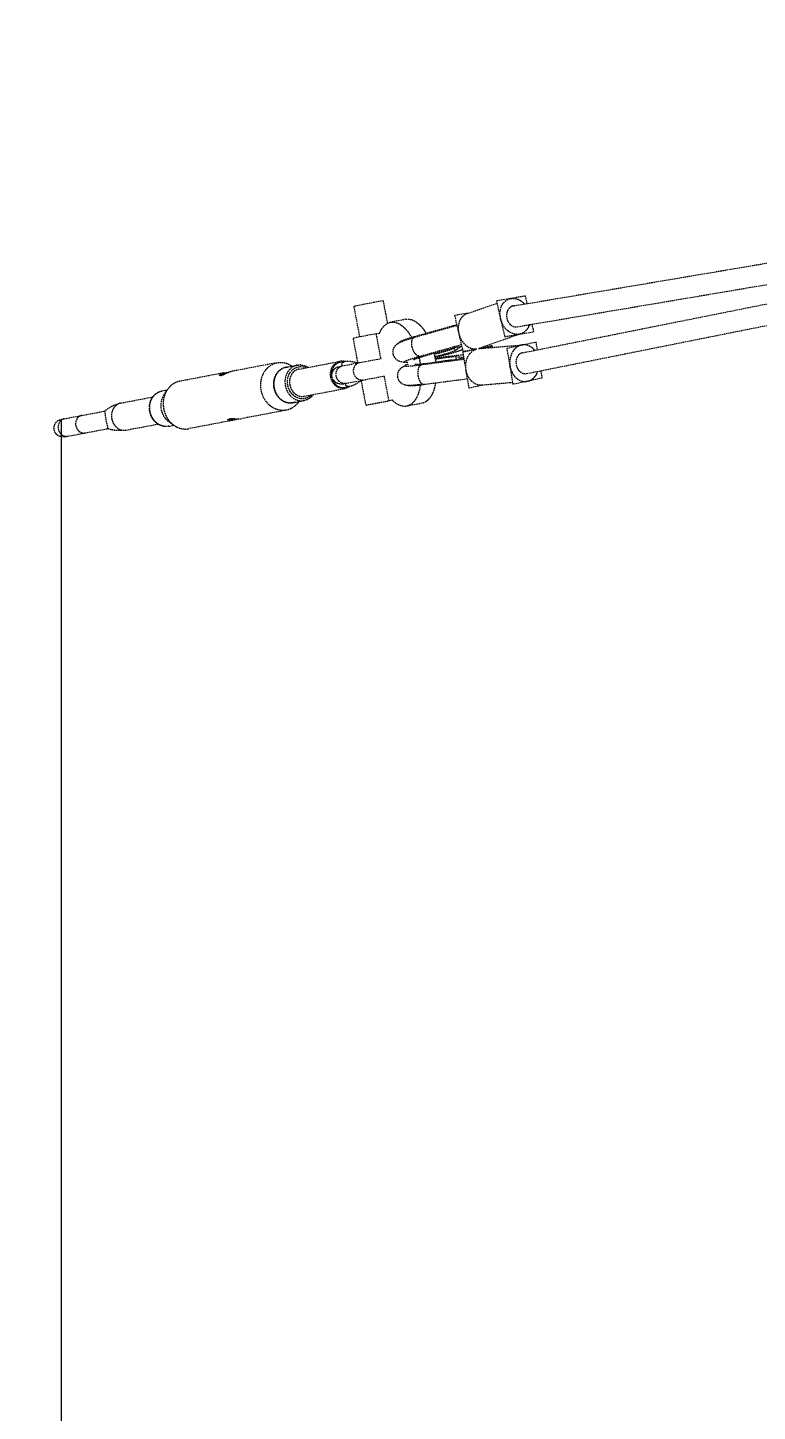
# Model space of a CAD drawing. Header units: millimetres. Extents: x -6347 to 5606, y -5931 to 5534.
# Drawn here: x -3519 to -2863, y -3395 to -2152 of the extents above; entities that cross this region are included whole.
import ezdxf

# ---------------------------------------------------------------- set-up
doc = ezdxf.new("R2010")
doc.units = ezdxf.units.MM
doc.linetypes.add('HIDDEN', pattern=[1.905, 1.27, -0.635])
for name, color, linetype in [('DIKOM_ЗОНА', 90, 'Continuous'), ('DIKOM_ОБЪЕКТ', 7, 'Continuous'), ('DIKOM_РАЗМЕР_ЗОНА', 7, 'Continuous'), ('DIKOM_РАЗМЕР_ОБЪЕКТА', 7, 'Continuous')]:
    doc.layers.add(name, color=color, linetype=linetype)
doc.styles.add('style1', font='arialbd.ttf', dxfattribs={"width": 0.8})
doc.dimstyles.new('1-50', dxfattribs={"dimtxt": 300, "dimasz": 200, "dimexe": 100, "dimexo": 0, "dimgap": 100, "dimtad": 1, "dimtxsty": 'style1', "dimcen": 200, "dimclrd": 7, "dimclre": 7, "dimclrt": 7, "dimadec": 1, "dimazin": 2, "dimtfac": 1, "dimtmove": 0, "dimatfit": 2, "dimfxl": 0, "dimlwd": 25, "dimlwe": 18, "dimarcsym": 0})

# ---------------------------------------------------------------- blocks, each defined once
blk = doc.blocks.new('*D0')
at = {"layer": 'Defpoints', "color": 0, "transparency": 16777216}
for p in [(-3488.6, -2503.9), (4111.4, -2503.9), (4111.4, -3982.7)]:
    blk.add_point(p, dxfattribs=at)
at = {"layer": 'DIKOM_РАЗМЕР_ОБЪЕКТА', "color": 7, "lineweight": 18, "transparency": 16777216}
for p, q in [((-3488.6, -2503.9), (-3488.6, -4082.7)), ((4111.4, -2503.9), (4111.4, -4082.7))]:
    blk.add_line(p, q, dxfattribs=at)
at = {"layer": 'DIKOM_РАЗМЕР_ОБЪЕКТА', "color": 7, "lineweight": 25, "transparency": 16777216}
blk.add_line((-3288.6, -3982.7), (3911.4, -3982.7), dxfattribs=at)
at = {"layer": 'DIKOM_РАЗМЕР_ОБЪЕКТА', "color": 7, "transparency": 16777216}
for points in [[(-3288.6, -3949.3), (-3288.6, -4016), (-3488.6, -3982.7)], [(3911.4, -3949.3), (3911.4, -4016), (4111.4, -3982.7)]]:
    blk.add_solid(points, dxfattribs=at)
at = {"layer": 'DIKOM_РАЗМЕР_ОБЪЕКТА', "color": 7, "transparency": 16777216, "insert": (275.1, -3652.9), "char_height": 300, "attachment_point": 5, "style": 'style1'}
blk.add_mtext('{\\fArial|b0|i0|c204|p34;\\H1.5x;7600}', dxfattribs=at)
blk = doc.blocks.new('*D1')
at = {"layer": 'Defpoints', "color": 0, "transparency": 16777216}
for p in [(-3966.8, 4036.4), (-2434.4, 4036.4), (-2443.9, -3563.6)]:
    blk.add_point(p, dxfattribs=at)
at = {"layer": 'DIKOM_РАЗМЕР_ОБЪЕКТА', "color": 7, "lineweight": 18, "transparency": 16777216}
for p, q in [((-2434.4, 4036.4), (-4066.8, 4036.4)), ((-2443.9, -3563.6), (-4066.8, -3563.6))]:
    blk.add_line(p, q, dxfattribs=at)
at = {"layer": 'DIKOM_РАЗМЕР_ОБЪЕКТА', "color": 7, "lineweight": 25, "transparency": 16777216}
blk.add_line((-3966.8, -3363.6), (-3966.8, 3836.4), dxfattribs=at)
at = {"layer": 'DIKOM_РАЗМЕР_ОБЪЕКТА', "color": 7, "transparency": 16777216}
for points in [[(-4000.2, 3836.4), (-3933.5, 3836.4), (-3966.8, 4036.4)], [(-4000.2, -3363.6), (-3933.5, -3363.6), (-3966.8, -3563.6)]]:
    blk.add_solid(points, dxfattribs=at)
at = {"layer": 'DIKOM_РАЗМЕР_ОБЪЕКТА', "color": 7, "transparency": 16777216, "insert": (-4296.6, 234), "char_height": 300, "attachment_point": 5, "rotation": 90, "style": 'style1'}
blk.add_mtext('{\\fArial|b0|i0|c204|p34;\\H1.5x;7600}', dxfattribs=at)
blk = doc.blocks.new('*D2')
at = {"layer": 'Defpoints', "color": 0, "transparency": 16777216}
for p in [(-2990.7, 5534.4), (-5782.2, -5057.7), (-2990.7, -5057.7)]:
    blk.add_point(p, dxfattribs=at)
at = {"layer": 'DIKOM_РАЗМЕР_ЗОНА', "color": 7, "lineweight": 18, "transparency": 16777216}
for p, q in [((-2990.7, 5534.4), (-5882.2, 5534.4)), ((-2990.7, -5057.7), (-5882.2, -5057.7))]:
    blk.add_line(p, q, dxfattribs=at)
at = {"layer": 'DIKOM_РАЗМЕР_ЗОНА', "color": 7, "lineweight": 25, "transparency": 16777216}
blk.add_line((-5782.2, 5334.4), (-5782.2, -4857.7), dxfattribs=at)
at = {"layer": 'DIKOM_РАЗМЕР_ЗОНА', "color": 7, "transparency": 16777216}
for points in [[(-5815.6, 5334.4), (-5748.9, 5334.4), (-5782.2, 5534.4)], [(-5815.6, -4857.7), (-5748.9, -4857.7), (-5782.2, -5057.7)]]:
    blk.add_solid(points, dxfattribs=at)
at = {"layer": 'DIKOM_РАЗМЕР_ЗОНА', "color": 7, "transparency": 16777216, "insert": (-6112, 238.4), "char_height": 300, "attachment_point": 5, "rotation": 90, "style": 'style1'}
blk.add_mtext('{\\fArial|b0|i0|c204|p34;\\H1.5x;10600}', dxfattribs=at)
blk = doc.blocks.new('*D3')
at = {"layer": 'Defpoints', "color": 0, "transparency": 16777216}
for p in [(-4990.7, -3057.7), (5606.2, -3057.7), (-4990.7, -5831.4)]:
    blk.add_point(p, dxfattribs=at)
at = {"layer": 'DIKOM_РАЗМЕР_ЗОНА', "color": 7, "lineweight": 18, "transparency": 16777216}
for p, q in [((-4990.7, -3057.7), (-4990.7, -5931.4)), ((5606.2, -3057.7), (5606.2, -5931.4))]:
    blk.add_line(p, q, dxfattribs=at)
at = {"layer": 'DIKOM_РАЗМЕР_ЗОНА', "color": 7, "lineweight": 25, "transparency": 16777216}
blk.add_line((5406.2, -5831.4), (-4790.7, -5831.4), dxfattribs=at)
at = {"layer": 'DIKOM_РАЗМЕР_ЗОНА', "color": 7, "transparency": 16777216}
for points in [[(-4790.7, -5798.1), (-4790.7, -5864.7), (-4990.7, -5831.4)], [(5406.2, -5798.1), (5406.2, -5864.7), (5606.2, -5831.4)]]:
    blk.add_solid(points, dxfattribs=at)
at = {"layer": 'DIKOM_РАЗМЕР_ЗОНА', "color": 7, "transparency": 16777216, "insert": (307.7, -5501.6), "char_height": 300, "attachment_point": 5, "style": 'style1'}
blk.add_mtext('{\\fArial|b0|i0|c204|p34;\\H1.5x;10600}', dxfattribs=at)

msp = doc.modelspace()

# ---------------------------------------------------------------- linework, layer by layer
at = {"layer": 'DIKOM_ЗОНА', "color": 3, "lineweight": 15}
msp.add_lwpolyline([(3606.162, 5534.428), (-2990.749, 5534.428, 0.41421356), (-4990.749, 3534.428), (-4990.749, -3057.651, 0.41421356), (-2990.749, -5057.651), (3606.162, -5057.651, 0.41421356), (5606.162, -3057.651), (5606.162, 3534.428, 0.41421356)], format="xyb", close=True, dxfattribs=at)
at = {"layer": 'DIKOM_ОБЪЕКТ', "color": 7, "linetype": 'HIDDEN', "lineweight": 15}
for p, q in [((-3082.384, -2402.027), (-2227.772, -2257.642)), ((-3078.881, -2420.717), (-2233.37, -2277.869)), ((-3073.889, -2444.081), (-2300.886, -2289.276)), ((-3070.488, -2462.789), (-2224.289, -2293.326)), ((-3199.463, -2397.431), (-3223.771, -2402.055)), ((-3199.463, -2397.431), (-3195.597, -2417.753)), ((-3071.432, -2393.136), (-3097.607, -2397.544)), ((-3097.607, -2397.544), (-3093.881, -2413.603)), ((-3069.866, -2399.913), (-3071.432, -2393.136)), ((-3220.29, -2429.862), (-3225.516, -2402.387)), ((-3122.966, -2408.609), (-3135.214, -2410.672)), ((-3135.214, -2410.672), (-3131.488, -2426.732)), ((-3123.856, -2408.92), (-3097.132, -2399.591)), ((-3178.933, -2414.074), (-3192.402, -2416.636)), ((-3133.278, -2419.019), (-3171.358, -2429.779)), ((-3171.249, -2430.219), (-3133.176, -2419.458)), ((-3093.881, -2413.603), (-3090.168, -2429.665)), ((-3063.994, -2425.257), (-3065.569, -2418.468)), ((-3221.985, -2453.205), (-3226.211, -2430.988)), ((-3205.559, -2427.059), (-3226.209, -2430.988)), ((-3205.559, -2427.059), (-3202.584, -2426.493)), ((-3201.331, -2449.282), (-3205.559, -2427.059)), ((-3171.255, -2430.221), (-3171.358, -2429.779)), ((-3131.488, -2426.732), (-3127.776, -2442.793)), ((-3076.242, -2427.32), (-3112.95, -2440.134)), ((-3101.602, -2438.385), (-3102.077, -2436.338)), ((-3090.168, -2429.665), (-3063.994, -2425.257)), ((-3088.048, -2439.976), (-3062.116, -2434.396)), ((-3062.116, -2434.396), (-3060.931, -2441.486)), ((-3167.266, -2447.439), (-3167.368, -2446.999)), ((-3167.266, -2447.439), (-3129.189, -2436.682)), ((-3162.367, -2446.945), (-3134.634, -2439.221)), ((-3135.524, -2439.813), (-3134.941, -2442.326)), ((-3134.636, -2439.217), (-3135.523, -2439.812)), ((-3128.868, -2438.249), (-3134.941, -2442.326)), ((-3134.634, -2439.22), (-3128.868, -2438.249)), ((-3133.482, -2449.948), (-3133.846, -2447.775)), ((-3126.783, -2448.588), (-3133.846, -2447.775)), ((-3132.495, -2449.817), (-3126.783, -2448.588)), ((-3127.776, -2442.793), (-3115.414, -2440.712)), ((-3127.634, -2443.304), (-3115.442, -2440.681)), ((-3124.899, -2459.585), (-3127.634, -2443.304)), ((-3113.325, -2440.322), (-3074.48, -2437.056)), ((-3112.948, -2440.144), (-3101.702, -2437.724)), ((-3112.882, -2440.285), (-3101.602, -2438.385)), ((-3101.702, -2437.724), (-3101.435, -2439.323)), ((-3085.313, -2456.257), (-3088.048, -2439.976)), ((-3294.912, -2453.138), (-3334.259, -2460.623)), ((-3286.536, -2457.154), (-3276.521, -2455.249)), ((-3281.203, -2456.118), (-3281.18, -2456.135)), ((-3275.001, -2458.816), (-3238.169, -2451.809)), ((-3238.881, -2456.426), (-3236.487, -2455.97)), ((-3233.638, -2451.867), (-3238, -2452.696)), ((-3236.183, -2455.912), (-3220.774, -2452.981)), ((-3220.47, -2452.923), (-3201.01, -2449.221)), ((-3179.905, -2455.888), (-3179.928, -2455.75)), ((-3165.757, -2454.895), (-3126.547, -2449.775)), ((-3165.757, -2454.895), (-3165.682, -2455.341)), ((-3161.017, -2453.621), (-3132.495, -2449.817)), ((-3122.178, -2475.869), (-3124.899, -2459.585)), ((-3082.592, -2472.54), (-3085.313, -2456.257)), ((-3057.788, -2460.246), (-3056.661, -2466.961)), ((-3342.738, -2462.236), (-3382.136, -2469.73)), ((-3235.891, -2472.138), (-3233.498, -2471.683)), ((-3233.194, -2471.625), (-3217.785, -2468.694)), ((-3214.767, -2491.147), (-3218.993, -2468.93)), ((-3217.481, -2468.636), (-3198.021, -2464.934)), ((-3194.114, -2487.219), (-3198.342, -2464.995)), ((-3176.929, -2473.651), (-3176.952, -2473.512)), ((-3162.835, -2472.35), (-3162.76, -2472.8)), ((-3123.546, -2467.682), (-3162.76, -2472.8)), ((-3109.815, -2473.208), (-3122.178, -2475.869)), ((-3082.859, -2470.942), (-3110.555, -2473.271)), ((-3056.661, -2466.961), (-3082.592, -2472.54)), ((-3434.994, -2489.251), (-3406.349, -2483.802)), ((-3398.058, -2478.369), (-3393.399, -2477.482)), ((-3396.497, -2482.172), (-3393.741, -2478.001)), ((-3270.367, -2483.177), (-3233.535, -2476.171)), ((-3229.341, -2474.454), (-3233.703, -2475.284)), ((-3470.204, -2500.43), (-3449.542, -2496.5)), ((-3438.786, -2490.892), (-3439.429, -2491.014)), ((-3286.802, -2495.77), (-3326.149, -2503.255)), ((-3280.486, -2488.959), (-3270.471, -2487.054)), ((-3275.129, -2487.94), (-3275.145, -2487.964)), ((-3191.14, -2486.653), (-3194.114, -2487.219)), ((-3164.58, -2489.521), (-3178.05, -2492.083)), ((-3488.614, -2503.932), (-3486.22, -2503.477)), ((-3485.917, -2503.419), (-3470.507, -2500.488)), ((-3430.36, -2513.613), (-3401.714, -2508.164)), ((-3392.007, -2510.174), (-3387.349, -2509.288)), ((-3387.858, -2508.931), (-3391.952, -2506.063)), ((-3334.627, -2504.868), (-3374.026, -2512.363)), ((-3485.625, -2519.645), (-3483.231, -2519.19)), ((-3482.928, -2519.132), (-3467.518, -2516.201)), ((-3467.215, -2516.143), (-3446.553, -2512.213)), ((-3434.497, -2513.481), (-3435.132, -2513.602))]:
    msp.add_line(p, q, dxfattribs=at)
for centre, radius, start, end in [((-3116.434, -2430.184), 10.542, 285.212303, 289.295332), ((-3274.244, -2467.432), 12.398, 85.603872, 88.706767), ((-3236.415, -2461.136), 9.498, 75.466689, 100.648224), ((-3272.827, -2474.885), 12.398, 292.834656, 295.937551)]:
    msp.add_arc(centre, radius, start, end, dxfattribs=at)
for points, weights, degree, knots in [([(-3093.881, -2413.603), (-3097.598, -2397.551), (-3084.518, -2395.348), (-3077.756, -2394.209), (-3072.279, -2400.32)], [1, 0.707106781187, 1, 0.823650973191, 0.859659059889], 2, [62.83185307, 62.83185307, 62.83185307, 94.24777961, 94.24777961, 113.16309657, 113.16309657, 113.16309657]), ([(-3082.384, -2402.027), (-3089.908, -2403.299), (-3088.324, -2412.672), (-3086.741, -2422.045), (-3079.217, -2420.774)], [1, 0.707106781187, 1, 0.707106781187, 1], 2, [0, 0, 0, 18.06415776, 18.06415776, 36.12831552, 36.12831552, 36.12831552]), ([(-3202.584, -2426.493), (-3195.949, -2410.617), (-3183.507, -2419.033), (-3178.158, -2422.65), (-3173.779, -2430.475)], [1, 0.850077139573, 1, 0.929527915448, 0.925307431045], 2, [-249.0075652, -249.0075652, -249.0075652, -197.47427793, -197.47427793, -173.25076614, -173.25076614, -173.25076614]), ([(-3178.933, -2414.074), (-3174.504, -2413.234), (-3169.788, -2416.423), (-3164.846, -2419.766), (-3160.694, -2426.765)], [0.927060895284, 0.937351019244, 1, 0.93453949518, 0.926242756834], 2, [-219.00873847, -219.00873847, -219.00873847, -197.47427793, -197.47427793, -174.97340655, -174.97340655, -174.97340655]), ([(-3067.975, -2418.875), (-3070.315, -2426.314), (-3077.083, -2427.453), (-3090.164, -2429.656), (-3093.881, -2413.603)], [0.85972093963, 0.823499827663, 1, 0.707106781187, 1], 2, [12.4843976, 12.4843976, 12.4843976, 31.41592654, 31.41592654, 62.83185307, 62.83185307, 62.83185307]), ([(-3190.27, -2445.498), (-3190.664, -2443.794), (-3190.552, -2442.05), (-3189.946, -2440.41), (-3189.728, -2439.82), (-3189.45, -2439.256), (-3189.115, -2438.724), (-3188.854, -2438.307), (-3188.244, -2437.485), (-3186.643, -2435.943), (-3184.46, -2434.692), (-3181.729, -2433.553), (-3177.531, -2432.042), (-3174.003, -2430.999), (-3171.423, -2430.268)], [1, 0.972070519493, 0.972070519493, 1, 0.996408190581, 0.996408190581, 1, 1, 1, 1, 1, 1, 1, 1, 1], 3, [0, 0, 0, 0, 5.17068849, 5.17068849, 5.17068849, 7.0534235, 7.0534235, 7.0534235, 8.52333267, 10.12956331, 13.67489057, 16.02053896, 19.01050348, 27.0536238, 27.0536238, 27.0536238, 27.0536238]), ([(-3171.358, -2429.779), (-3184.031, -2433.343), (-3184.648, -2434.749), (-3184.681, -2434.818), (-3184.667, -2434.893)], [1, 0.88011542477, 1, 0.949152553907, 1], 2, [0, 0, 0, 33.6395838, 33.6395838, 33.78805579, 33.78805579, 33.78805579]), ([(-3180.567, -2452.583), (-3180.862, -2452.577), (-3181.161, -2452.564), (-3182.153, -2452.491), (-3182.916, -2452.398), (-3184.611, -2451.915), (-3185.429, -2451.586), (-3186.255, -2451.074), (-3188.312, -2449.809), (-3189.723, -2447.849), (-3190.27, -2445.498)], [1, 1, 1, 1, 1, 1, 1, 1, 0.948638570294, 0.948638570294, 1], 3, [18.18604582, 18.18604582, 18.18604582, 18.18604582, 19.80310711, 19.80310711, 23.65611016, 23.65611016, 26.89889657, 26.89889657, 26.89889657, 33.95254992, 33.95254992, 33.95254992, 33.95254992]), ([(-3177.299, -2452.871), (-3180.871, -2453.125), (-3180.557, -2452.409), (-3179.94, -2451.003), (-3167.266, -2447.439)], [0.940466472257, 0.935107762448, 1, 0.880115424696, 1], 2, [82.71000472, 82.71000472, 82.71000472, 100.9187514, 100.9187514, 134.5583352, 134.5583352, 134.5583352]), ([(-3171.788, -2450.507), (-3171.79, -2450.452), (-3171.761, -2450.404), (-3171.215, -2449.409), (-3162.367, -2446.945)], [1, 0.957564741868, 1, 0.877289544061, 1], 2, [0, 0, 0, 0.10712226, 0.10712226, 23.21934505, 23.21934505, 23.21934505]), ([(-3167.125, -2448.369), (-3166.852, -2449.59), (-3166.618, -2450.82), (-3166.296, -2452.512), (-3166.05, -2454.216)], [1, 0.999866918984, 1, 0.999747348381, 1], 2, [0, 0, 0, 2.50243587, 2.50243587, 5.94617223, 5.94617223, 5.94617223]), ([(-3153.694, -2444.529), (-3153.251, -2446.36), (-3152.9, -2448.21), (-3152.498, -2450.319), (-3152.216, -2452.447)], [1, 0.999697527375, 1, 0.999606292502, 1], 2, [0, 0, 0, 3.76607677, 3.76607677, 8.0587321, 8.0587321, 8.0587321]), ([(-3153.525, -2445.241), (-3150.207, -2444.476), (-3146.914, -2443.609), (-3137.459, -2441.113), (-3135.523, -2439.812)], [1, 0.999882362294, 1, 0.877289544061, 1], 2, [0, 0, 0, 6.81001773, 6.81001773, 29.92224051, 29.92224051, 29.92224051]), ([(-3134.941, -2442.326), (-3136.879, -2443.627), (-3146.333, -2446.122), (-3149.647, -2446.995), (-3152.986, -2447.764)], [1, 0.877289544061, 1, 0.999881004319, 1], 2, [-118.74503737, -118.74503737, -118.74503737, -95.63281459, -95.63281459, -88.78068337, -88.78068337, -88.78068337]), ([(-3128.101, -2441.387), (-3132.69, -2443.341), (-3143.389, -2446.152), (-3148.101, -2447.387), (-3152.848, -2448.482)], [0.96122019767, 0.904441314684, 1, 0.999889771302, 1], 2, [6.82583904, 6.82583904, 6.82583904, 33.6395838, 33.6395838, 43.38186882, 43.38186882, 43.38186882]), ([(-3127.152, -2446.171), (-3132.107, -2446.336), (-3143.038, -2447.918), (-3147.867, -2448.619), (-3152.678, -2449.429)], [0.961094151977, 0.90454754035, 1, 0.999936668219, 1], 2, [6.85564594, 6.85564594, 6.85564594, 33.6395838, 33.6395838, 43.39688796, 43.39688796, 43.39688796]), ([(-3133.846, -2447.775), (-3136.099, -2447.516), (-3145.776, -2448.908), (-3149.187, -2449.4), (-3152.585, -2449.973)], [1, 0.877289544061, 1, 0.999931093529, 1], 2, [-118.74503737, -118.74503737, -118.74503737, -95.63281459, -95.63281459, -88.73997505, -88.73997505, -88.73997505]), ([(-3063.224, -2441.945), (-3068.268, -2435.728), (-3075.081, -2437.194), (-3088.04, -2439.982), (-3085.313, -2456.257)], [0.860710725622, 0.821177976352, 1, 0.707106781187, 1], 2, [12.23535424, 12.23535424, 12.23535424, 31.41592654, 31.41592654, 62.83185307, 62.83185307, 62.83185307]), ([(-3074.221, -2444.147), (-3081.676, -2445.64), (-3079.81, -2454.961), (-3077.943, -2464.282), (-3070.488, -2462.789)], [1, 0.707106781187, 1, 0.707106781187, 1], 2, [0, 0, 0, 18.06415776, 18.06415776, 36.12831552, 36.12831552, 36.12831552]), ([(-3308.908, -2477.888), (-3312.963, -2456.571), (-3294.502, -2453.06), (-3287.477, -2451.723), (-3281.203, -2456.118)], [1, 0.707106781187, 1, 0.863827374568, 0.854274163489], 2, [0, 0, 0, 41.23323864, 41.23323864, 60.40349593, 60.40349593, 60.40349593]), ([(-3297.36, -2475.691), (-3300.402, -2459.7), (-3286.553, -2457.065), (-3285.822, -2456.926), (-3285.08, -2456.877)], [1, 0.707106781187, 1, 0.998154350877, 1], 2, [61.86562429, 61.86562429, 61.86562429, 92.79843643, 92.79843643, 94.28453104, 94.28453104, 94.28453104]), ([(-3285.049, -2473.349), (-3287.766, -2459.071), (-3275.4, -2456.718), (-3271.918, -2456.056), (-3268.549, -2457.589)], [1, 0.707106781187, 1, 0.895551698424, 0.865597765453], 2, [55.23942473, 55.23942473, 55.23942473, 82.8591371, 82.8591371, 92.7085698, 92.7085698, 92.7085698]), ([(-3276.521, -2455.249), (-3273.781, -2454.732), (-3271.076, -2455.404), (-3268.789, -2455.973), (-3266.814, -2457.259)], [1, 0.977005857714, 1, 0.986137143331, 1], 2, [0, 0, 0, 5.4899448, 5.4899448, 10.15914723, 10.15914723, 10.15914723]), ([(-3235.891, -2472.138), (-3239.146, -2472.757), (-3241.885, -2470.894), (-3244.623, -2469.031), (-3245.242, -2465.777), (-3245.862, -2462.522), (-3243.998, -2459.783), (-3242.135, -2457.045), (-3238.881, -2456.426)], [1, 0.923879494101, 1, 0.923879532511, 1, 0.923879532511, 1, 0.92387943603, 1], 2, [0, 0, 0, 6.28108417, 6.28108417, 12.56216826, 12.56216826, 18.84325234, 18.84325234, 25.12433664, 25.12433664, 25.12433664]), ([(-3236.028, -2455.883), (-3237.54, -2452.609), (-3233.397, -2451.821), (-3229.255, -2451.033), (-3221.983, -2453.208)], [0.99574735256, 0.918814808761, 1, 0.918858226113, 0.99566511187], 2, [-3.94063436, -3.94063436, -3.94063436, -3.14159265, -3.14159265, -2.34297827, -2.34297827, -2.34297827]), ([(-3186.173, -2465.997), (-3186.565, -2463.65), (-3186.025, -2461.333), (-3184.636, -2459.4), (-3184.507, -2459.22), (-3184.213, -2458.839), (-3183.562, -2458.126), (-3182.217, -2456.962), (-3180.857, -2456.266), (-3179.905, -2455.888)], [1, 0.948894314775, 0.948894314775, 1, 1, 1, 1, 1, 1, 1], 3, [0, 0, 0, 0, 6.95215029, 6.95215029, 6.95215029, 7.61890846, 8.39066015, 9.85344997, 12.93009726, 12.93009726, 12.93009726, 12.93009726]), ([(-3177.14, -2454.499), (-3180.385, -2455.463), (-3179.86, -2455.844), (-3178.803, -2456.611), (-3165.757, -2454.895)], [0.940249165869, 0.936670063901, 1, 0.880115424696, 1], 2, [83.14838614, 83.14838614, 83.14838614, 100.9187514, 100.9187514, 134.5583352, 134.5583352, 134.5583352]), ([(-3149.268, -2452.049), (-3147.31, -2451.738), (-3145.347, -2451.456), (-3141.501, -2450.889), (-3137.632, -2450.502)], [1, 0.999975095848, 1, 0.999731288833, 1], 2, [0, 0, 0, 3.96566142, 3.96566142, 11.74086274, 11.74086274, 11.74086274]), ([(-3085.313, -2456.257), (-3082.587, -2472.531), (-3069.628, -2469.742), (-3063.004, -2468.317), (-3060.253, -2460.74)], [1, 0.707106781187, 1, 0.825266909141, 0.859016986071], 2, [62.83185307, 62.83185307, 62.83185307, 94.24777961, 94.24777961, 112.98977018, 112.98977018, 112.98977018]), ([(-3345.538, -2464.451), (-3345.542, -2464.45), (-3345.544, -2464.449), (-3345.544, -2464.449), (-3345.277, -2464.454), (-3345.011, -2464.42), (-3344.754, -2464.347), (-3344.112, -2464.17), (-3343.484, -2463.952), (-3342.871, -2463.692), (-3342.309, -2463.463), (-3341.749, -2463.228), (-3341.191, -2462.988)], [1, 1, 1, 1, 0.992819127978, 0.992819127978, 1, 0.998575714599, 0.998575714599, 1, 0.999970758158, 0.999970758158, 1], 3, [0.21167438, 0.21167438, 0.21167438, 0.21167438, 0.42334875, 0.42334875, 0.42334875, 1.22338233, 1.22338233, 1.22338233, 3.21857325, 3.21857325, 3.21857325, 5.04029233, 5.04029233, 5.04029233, 5.04029233]), ([(-3342.44, -2462.179), (-3342.281, -2462.148), (-3342.112, -2462.118), (-3341.95, -2462.091), (-3341.711, -2462.052), (-3341.458, -2462.016), (-3341.209, -2461.985), (-3340.709, -2461.923), (-3340.208, -2461.877), (-3339.706, -2461.846), (-3339.215, -2461.816), (-3338.724, -2461.797), (-3338.232, -2461.789)], [1, 1, 1, 1, 1, 1, 1, 0.99969094351, 0.99969094351, 1, 0.999843080049, 0.999843080049, 1], 3, [0.06385259, 0.06385259, 0.06385259, 0.06385259, 0.62432864, 0.62432864, 0.62432864, 1.43844419, 1.43844419, 1.43844419, 2.94830183, 2.94830183, 2.94830183, 4.42261302, 4.42261302, 4.42261302, 4.42261302]), ([(-3263.915, -2481.95), (-3266.486, -2484.613), (-3269.968, -2485.275), (-3282.333, -2487.628), (-3285.049, -2473.349)], [0.865597765457, 0.89555169843, 1, 0.707106781187, 1], 2, [128.24912914, 128.24912914, 128.24912914, 138.09856184, 138.09856184, 165.7182742, 165.7182742, 165.7182742]), ([(-3229.743, -2474.53), (-3231.455, -2475.775), (-3233.534, -2476.175), (-3244.086, -2478.182), (-3246.404, -2465.997)], [1, 0.976040742694, 1, 0.707106781187, 1], 2, [0, 0, 0, 4.16553128, 4.16553128, 27.72747618, 27.72747618, 27.72747618]), ([(-3218.992, -2468.927), (-3224.958, -2473.62), (-3229.1, -2474.408), (-3233.243, -2475.196), (-3233.039, -2471.596)], [0.995669931378, 0.918855680071, 1, 0.918814808733, 0.995747352025], 2, [-7.08182475, -7.08182475, -7.08182475, -6.28318531, -6.28318531, -5.4841436, -5.4841436, -5.4841436]), ([(-3165.927, -2473.198), (-3167.19, -2481.524), (-3170.655, -2486.588), (-3179.139, -2498.984), (-3191.14, -2486.653)], [0.925843774908, 0.932807696345, 1, 0.850077139573, 1], 2, [-117.50384948, -117.50384948, -117.50384948, -94.4077034, -94.4077034, -42.87441613, -42.87441613, -42.87441613]), ([(-3165.859, -2472.735), (-3167.182, -2472.893), (-3169.522, -2473.154), (-3172.68, -2473.423), (-3175.127, -2473.549), (-3177.073, -2473.533), (-3178.694, -2473.364), (-3180.563, -2472.891), (-3181.832, -2472.261), (-3182.57, -2471.733), (-3182.747, -2471.608), (-3182.919, -2471.476), (-3183.086, -2471.338), (-3184.741, -2469.972), (-3185.815, -2468.114), (-3186.173, -2465.997)], [1, 1, 1, 1, 1, 1, 1, 1, 1, 1, 0.999560891286, 0.999560891286, 1, 0.95805696044, 0.95805696044, 1], 3, [0, 0, 0, 0, 3.99812503, 7.06394502, 9.50790049, 11.34632337, 12.89814913, 14.39062673, 17.10953439, 17.10953439, 17.10953439, 17.75892949, 17.75892949, 17.75892949, 24.06088091, 24.06088091, 24.06088091, 24.06088091]), ([(-3162.76, -2472.8), (-3175.805, -2474.515), (-3176.862, -2473.748), (-3176.994, -2473.653), (-3176.876, -2473.516)], [1, 0.88011542477, 1, 0.983342119796, 0.971313441846], 2, [0, 0, 0, 33.6395838, 33.6395838, 38.31378109, 38.31378109, 38.31378109]), ([(-3152.345, -2471.441), (-3153.662, -2479.192), (-3156.937, -2483.978), (-3160.152, -2488.676), (-3164.58, -2489.521)], [0.926715377208, 0.936249987292, 1, 0.937351019244, 0.927060895284], 2, [-116.32062387, -116.32062387, -116.32062387, -94.4077034, -94.4077034, -72.87324285, -72.87324285, -72.87324285]), ([(-3409.022, -2496.932), (-3409.59, -2493.962), (-3409.166, -2490.968), (-3408.724, -2487.791), (-3407.127, -2485.008), (-3405.585, -2482.319), (-3403.066, -2480.512), (-3401.871, -2479.663), (-3400.516, -2479.103)], [1, 0.986443849322, 1, 0.981731981675, 1, 0.977139028179, 1, 0.993675643043, 1], 2, [0, 0, 0, 5.99326615, 5.99326615, 12.33075544, 12.33075544, 18.43582981, 18.43582981, 21.35519354, 21.35519354, 21.35519354]), ([(-3275.145, -2487.964), (-3279.367, -2494.356), (-3286.392, -2495.692), (-3304.853, -2499.204), (-3308.908, -2477.888)], [0.854274163489, 0.863827374568, 1, 0.707106781187, 1], 2, [104.52945865, 104.52945865, 104.52945865, 123.69971593, 123.69971593, 164.93295458, 164.93295458, 164.93295458]), ([(-3279.03, -2488.682), (-3279.738, -2488.909), (-3280.469, -2489.048), (-3294.318, -2491.682), (-3297.36, -2475.691)], [1, 0.998154350878, 1, 0.707106781187, 1], 2, [0, 0, 0, 1.48609461, 1.48609461, 32.41890675, 32.41890675, 32.41890675]), ([(-3262.18, -2481.62), (-3263.544, -2483.541), (-3265.463, -2484.91), (-3267.733, -2486.528), (-3270.471, -2487.054)], [1, 0.986137143331, 1, 0.977005857714, 1], 2, [0, 0, 0, 4.66920242, 4.66920242, 10.15914723, 10.15914723, 10.15914723]), ([(-3394.564, -2510.394), (-3396.03, -2510.369), (-3397.453, -2510.018), (-3400.46, -2509.264), (-3402.881, -2507.328), (-3405.388, -2505.326), (-3406.966, -2502.533), (-3408.46, -2499.904), (-3409.022, -2496.932)], [1, 0.993675643043, 1, 0.97713902818, 1, 0.981731981675, 1, 0.986443849322, 1], 2, [0, 0, 0, 2.91936373, 2.91936373, 9.0244381, 9.0244381, 15.36192739, 15.36192739, 21.35519354, 21.35519354, 21.35519354]), ([(-3214.763, -2491.147), (-3214.836, -2491.16), (-3213.89, -2490.98), (-3209.301, -2490.107), (-3194.114, -2487.219)], [0.917148615482, 0.944765743655, 1, 0.779062974618, 1], 2, [86.96206105, 86.96206105, 86.96206105, 94.86770296, 94.86770296, 126.49027061, 126.49027061, 126.49027061]), ([(-3485.625, -2519.645), (-3488.879, -2520.264), (-3491.618, -2518.401), (-3494.357, -2516.538), (-3494.976, -2513.283), (-3495.595, -2510.029), (-3493.732, -2507.29), (-3491.868, -2504.552), (-3488.614, -2503.932)], [1, 0.923879435574, 1, 0.923879532511, 1, 0.923879532511, 1, 0.923879494101, 1], 2, [0, 0, 0, 6.2810843, 6.2810843, 12.56216838, 12.56216838, 18.84325247, 18.84325247, 25.12433664, 25.12433664, 25.12433664]), ([(-3333.47, -2503.6), (-3333.494, -2503.6), (-3333.518, -2503.599), (-3333.542, -2503.598), (-3334.445, -2503.565), (-3335.348, -2503.555), (-3336.252, -2503.57), (-3336.77, -2503.572), (-3337.286, -2503.629), (-3337.792, -2503.741), (-3338.017, -2503.802), (-3338.098, -2503.889), (-3338.027, -2503.815)], [1, 1, 1, 1, 0.999756284637, 0.999756284637, 1, 0.996163486736, 0.996163486736, 1, 1, 1, 1], 3, [7.82947077, 7.82947077, 7.82947077, 7.82947077, 7.9065402, 7.9065402, 7.9065402, 10.61684517, 10.61684517, 10.61684517, 12.17011359, 12.17011359, 12.17011359, 14.22590753, 14.22590753, 14.22590753, 14.22590753]), ([(-3330.272, -2503.629), (-3330.432, -2503.688), (-3330.591, -2503.747), (-3330.75, -2503.804), (-3331.429, -2504.049), (-3332.117, -2504.268), (-3332.812, -2504.46), (-3333.095, -2504.537), (-3333.379, -2504.608), (-3333.665, -2504.673), (-3333.854, -2504.716), (-3334.048, -2504.757), (-3334.232, -2504.793), (-3334.232, -2504.793), (-3334.232, -2504.793), (-3334.232, -2504.793)], [1, 1, 1, 1, 0.999508763459, 0.999508763459, 1, 0.999850713992, 0.999850713992, 1, 1, 1, 1, 1, 1, 1], 3, [8.88042098, 8.88042098, 8.88042098, 8.88042098, 9.39396619, 9.39396619, 9.39396619, 11.55883146, 11.55883146, 11.55883146, 12.43754919, 12.43754919, 12.43754919, 13.08567936, 13.08567936, 13.08567936, 13.08568106, 13.08568106, 13.08568106, 13.08568106])]:
    msp.add_rational_spline(points, weights, degree=degree, knots=knots, dxfattribs=at)
for points, weights in [([(-3223.771, -2402.055), (-3225.531, -2402.39), (-3225.516, -2402.387)], [1, 0.899317956033, 0.867854817293]), ([(-3123.866, -2408.923), (-3134.731, -2412.728), (-3131.488, -2426.732)], [0.950231035084, 0.73456552045, 1]), ([(-3173.28, -2438.963), (-3175.054, -2431.303), (-3171.253, -2430.22)], [1, 0.726492434518, 0.963794840527]), ([(-3131.488, -2426.732), (-3127.933, -2442.084), (-3115.277, -2440.664)], [1, 0.716259694274, 0.982266230892]), ([(-3167.368, -2446.999), (-3171.507, -2446.622), (-3173.28, -2438.963)], [0.963777948468, 0.72650228934, 1]), ([(-3124.899, -2459.585), (-3127.507, -2444.021), (-3115.241, -2440.663)], [1, 0.716255581437, 0.982273942578]), ([(-3113.667, -2440.357), (-3113.497, -2440.337), (-3113.325, -2440.322)], [0.970429274114, 0.965782516, 0.961320503964]), ([(-3286.536, -2457.154), (-3300.308, -2459.774), (-3297.283, -2475.676)], [1, 0.707106781187, 1]), ([(-3276.521, -2455.249), (-3290.293, -2457.868), (-3287.268, -2473.771)], [1, 0.707106781187, 1]), ([(-3275.003, -2458.808), (-3285.556, -2460.818), (-3283.236, -2473.004)], [1, 0.707106781187, 1]), ([(-3246.404, -2465.997), (-3248.724, -2453.811), (-3238.17, -2451.801)], [1, 0.707106781187, 1]), ([(-3238, -2452.696), (-3247.781, -2454.557), (-3245.632, -2465.851)], [1, 0.707106781187, 1]), ([(-3241.493, -2465.063), (-3242.987, -2457.207), (-3236.183, -2455.912)], [1, 0.707106781187, 1]), ([(-3225.78, -2462.074), (-3227.274, -2454.218), (-3220.47, -2452.923)], [1, 0.707106781187, 1]), ([(-3170.95, -2454.338), (-3170.001, -2454.82), (-3161.017, -2453.621)], [0.997283249175, 0.878663298782, 1]), ([(-3165.682, -2455.341), (-3169.383, -2457.145), (-3168.082, -2464.91)], [0.963777950998, 0.726502287882, 1]), ([(-3110.555, -2473.271), (-3122.439, -2474.27), (-3124.899, -2459.585)], [0.961320503964, 0.72792644938, 1]), ([(-3382.136, -2469.73), (-3400.596, -2473.242), (-3396.541, -2494.558)], [1, 0.707106781187, 1]), ([(-3287.268, -2473.771), (-3284.243, -2489.674), (-3270.471, -2487.054)], [1, 0.707106781187, 1]), ([(-3283.236, -2473.004), (-3280.92, -2485.191), (-3270.365, -2483.186)], [1, 0.707106781187, 1]), ([(-3245.632, -2465.851), (-3243.484, -2477.144), (-3233.703, -2475.284)], [1, 0.707106781187, 1]), ([(-3233.194, -2471.625), (-3239.998, -2472.92), (-3241.493, -2465.063)], [1, 0.707106781187, 1]), ([(-3217.481, -2468.636), (-3224.285, -2469.931), (-3225.78, -2462.074)], [1, 0.707106781187, 1]), ([(-3168.082, -2464.91), (-3166.782, -2472.671), (-3162.835, -2472.352)], [1, 0.726609839127, 0.963591207953]), ([(-3408.804, -2496.891), (-3411.83, -2480.988), (-3398.058, -2478.369)], [1, 0.707106781187, 1]), ([(-3396.497, -2482.172), (-3400.231, -2487.826), (-3398.866, -2495)], [0.854274163489, 0.843279406621, 1]), ([(-3297.283, -2475.676), (-3294.258, -2491.579), (-3280.486, -2488.959)], [1, 0.707106781187, 1]), ([(-3439.429, -2491.014), (-3443.694, -2491.826), (-3449.838, -2496.734)], [1, 0.916631255383, 1]), ([(-3434.995, -2489.248), (-3445.547, -2491.255), (-3443.229, -2503.44)], [1, 0.707106781187, 1]), ([(-3392.007, -2510.174), (-3405.779, -2512.794), (-3408.804, -2496.891)], [1, 0.707106781187, 1]), ([(-3398.866, -2495), (-3397.501, -2502.175), (-3391.952, -2506.063)], [1, 0.843279406621, 0.854274163489]), ([(-3396.541, -2494.558), (-3392.486, -2515.874), (-3374.026, -2512.363)], [1, 0.707106781187, 1]), ([(-3485.917, -2503.419), (-3492.721, -2504.714), (-3491.226, -2512.57)], [1, 0.707106781187, 1]), ([(-3470.204, -2500.43), (-3477.008, -2501.725), (-3475.513, -2509.581)], [1, 0.707106781187, 1]), ([(-3475.513, -2509.581), (-3474.019, -2517.437), (-3467.215, -2516.143)], [1, 0.707106781187, 1]), ([(-3443.229, -2503.44), (-3440.912, -2515.627), (-3430.358, -2513.621)], [1, 0.707106781187, 1]), ([(-3491.226, -2512.57), (-3489.732, -2520.427), (-3482.928, -2519.132)], [1, 0.707106781187, 1]), ([(-3446.914, -2512.103), (-3439.397, -2514.413), (-3435.132, -2513.602)], [1, 0.916631255073, 1])]:
    msp.add_rational_spline(points, weights, degree=2, dxfattribs=at)
for points, knots in [([(-3334.259, -2460.623), (-3334.507, -2460.67), (-3335.064, -2460.79), (-3336.204, -2461.087), (-3337.724, -2461.583), (-3339.944, -2462.448), (-3341.857, -2463.295), (-3343.498, -2463.973), (-3344.4, -2464.3), (-3345.018, -2464.475), (-3345.299, -2464.529)], [0, 0, 0, 0, 0.75705922, 1.70837415, 3.53406537, 5.5511752, 8.85477741, 9.80939748, 10.8759589, 11.73305119, 11.73305119, 11.73305119, 11.73305119]), ([(-3345.299, -2464.529), (-3345.535, -2464.571), (-3345.854, -2464.615), (-3346.231, -2464.541), (-3346.405, -2464.424), (-3346.457, -2464.216), (-3346.33, -2463.892), (-3345.955, -2463.52), (-3345.324, -2463.109), (-3344.158, -2462.581), (-3343.154, -2462.32), (-3342.44, -2462.179)], [0, 0, 0, 0, 0.72597025, 0.94569159, 1.14513794, 1.32645848, 1.54885833, 2.16340662, 2.88946125, 3.80583614, 5.98955215, 5.98955215, 5.98955215, 5.98955215]), ([(-3340.539, -2462.721), (-3340.801, -2462.747), (-3341.313, -2462.811), (-3342.273, -2462.982), (-3343.339, -2463.276), (-3344.265, -2463.698), (-3344.823, -2464.1), (-3345.027, -2464.312), (-3345.102, -2464.418)], [0, 0, 0, 0, 0.78865203, 1.54800011, 2.92433422, 4.0982662, 4.5876978, 4.97750163, 4.97750163, 4.97750163, 4.97750163]), ([(-3446.914, -2512.103), (-3446.763, -2511.968), (-3446.589, -2511.525), (-3446.656, -2510.743), (-3446.982, -2509.407), (-3447.412, -2507.971), (-3447.888, -2506.141), (-3448.28, -2504.347), (-3448.682, -2501.847), (-3448.868, -2499.736), (-3449.05, -2498.195), (-3449.19, -2497.597), (-3449.376, -2497.093), (-3449.627, -2496.815), (-3449.838, -2496.734)], [0, 0, 0, 0, 0.59355246, 1.37555387, 2.32465684, 4.72287861, 5.87102389, 7.99575621, 10.23206738, 13.46069099, 14.3518228, 14.88857098, 15.29734161, 15.9607543, 15.9607543, 15.9607543, 15.9607543]), ([(-3334.232, -2504.793), (-3334.74, -2504.89), (-3335.668, -2505.025), (-3336.955, -2505.049), (-3337.846, -2504.926), (-3338.404, -2504.72), (-3338.695, -2504.547), (-3338.881, -2504.266), (-3338.709, -2503.963), (-3338.338, -2503.797), (-3338.039, -2503.706), (-3337.852, -2503.675)], [0, 0, 0, 0, 1.55022296, 2.80962115, 3.85083291, 4.23953191, 4.57759589, 4.88284418, 5.14073813, 5.52394224, 6.08652599, 6.08652599, 6.08652599, 6.08652599]), ([(-3337.852, -2503.675), (-3337.571, -2503.622), (-3336.933, -2503.558), (-3335.972, -2503.531), (-3334.198, -2503.558), (-3332.106, -2503.644), (-3329.175, -2503.63), (-3327.347, -2503.476), (-3326.208, -2503.266)], [0, 0, 0, 0, 0.85635389, 1.9216108, 2.8818535, 6.18174122, 8.20046477, 11.67309391, 11.67309391, 11.67309391, 11.67309391]), ([(-3332.802, -2503.62), (-3333.046, -2503.688), (-3333.53, -2503.814), (-3334.47, -2504.002), (-3335.565, -2504.122), (-3336.715, -2504.064), (-3337.382, -2503.862), (-3337.632, -2503.703)], [0, 0, 0, 0, 0.76053385, 1.50005311, 2.8736381, 4.05688764, 4.93963923, 4.93963923, 4.93963923, 4.93963923])]:
    msp.add_open_spline(points, degree=3, knots=knots, dxfattribs=at)
for points in [[(-3332.764, -2503.618), (-3332.868, -2503.616), (-3332.971, -2503.613), (-3333.074, -2503.61)], [(-3326.157, -2503.257), (-3326.174, -2503.26), (-3326.191, -2503.263), (-3326.208, -2503.266)]]:
    msp.add_open_spline(points, degree=3, dxfattribs=at)

# ---------------------------------------------------------------- dimensions: what is measured, and where the dimension line sits
at = {"layer": 'DIKOM_РАЗМЕР_ЗОНА'}
dim = msp.add_linear_dim(base=(-5782.236, -5057.651), p1=(-2990.749, 5534.428), p2=(-2990.749, -5057.651), angle=90, text='{\\fArial|b0|i0|c204|p34;\\H1.5x;10600}', dimstyle='1-50', dxfattribs=at)
dim.commit()
dim.dimension.update_dxf_attribs({"geometry": '*D2', "text_midpoint": (-5782.236, 238.388), "dimtype": 160})
dim = msp.add_linear_dim(base=(-4990.749, -5831.402), p1=(5606.162, -3057.651), p2=(-4990.749, -3057.651), text='{\\fArial|b0|i0|c204|p34;\\H1.5x;10600}', dimstyle='1-50', dxfattribs=at)
dim.commit()
dim.dimension.update_dxf_attribs({"geometry": '*D3', "text_midpoint": (307.706, -5831.402), "dimtype": 160})
at = {"layer": 'DIKOM_РАЗМЕР_ОБЪЕКТА'}
dim = msp.add_linear_dim(base=(-3966.82, 4036.428), p1=(-2443.947, -3563.562), p2=(-2434.382, 4036.428), angle=90, text='{\\fArial|b0|i0|c204|p34;\\H1.5x;7600}', dimstyle='1-50', dxfattribs=at)
dim.commit()
dim.dimension.update_dxf_attribs({"geometry": '*D1', "text_midpoint": (-3966.82, 234.044), "dimtype": 160})
dim = msp.add_linear_dim(base=(4111.386, -3982.678), p1=(-3488.614, -2503.932), p2=(4111.386, -2503.932), text='{\\fArial|b0|i0|c204|p34;\\H1.5x;<>}', dimstyle='1-50', dxfattribs=at)
dim.commit()
dim.dimension.update_dxf_attribs({"geometry": '*D0', "text_midpoint": (275.108, -3982.678), "dimtype": 160})

doc.saveas('drawing.dxf')
